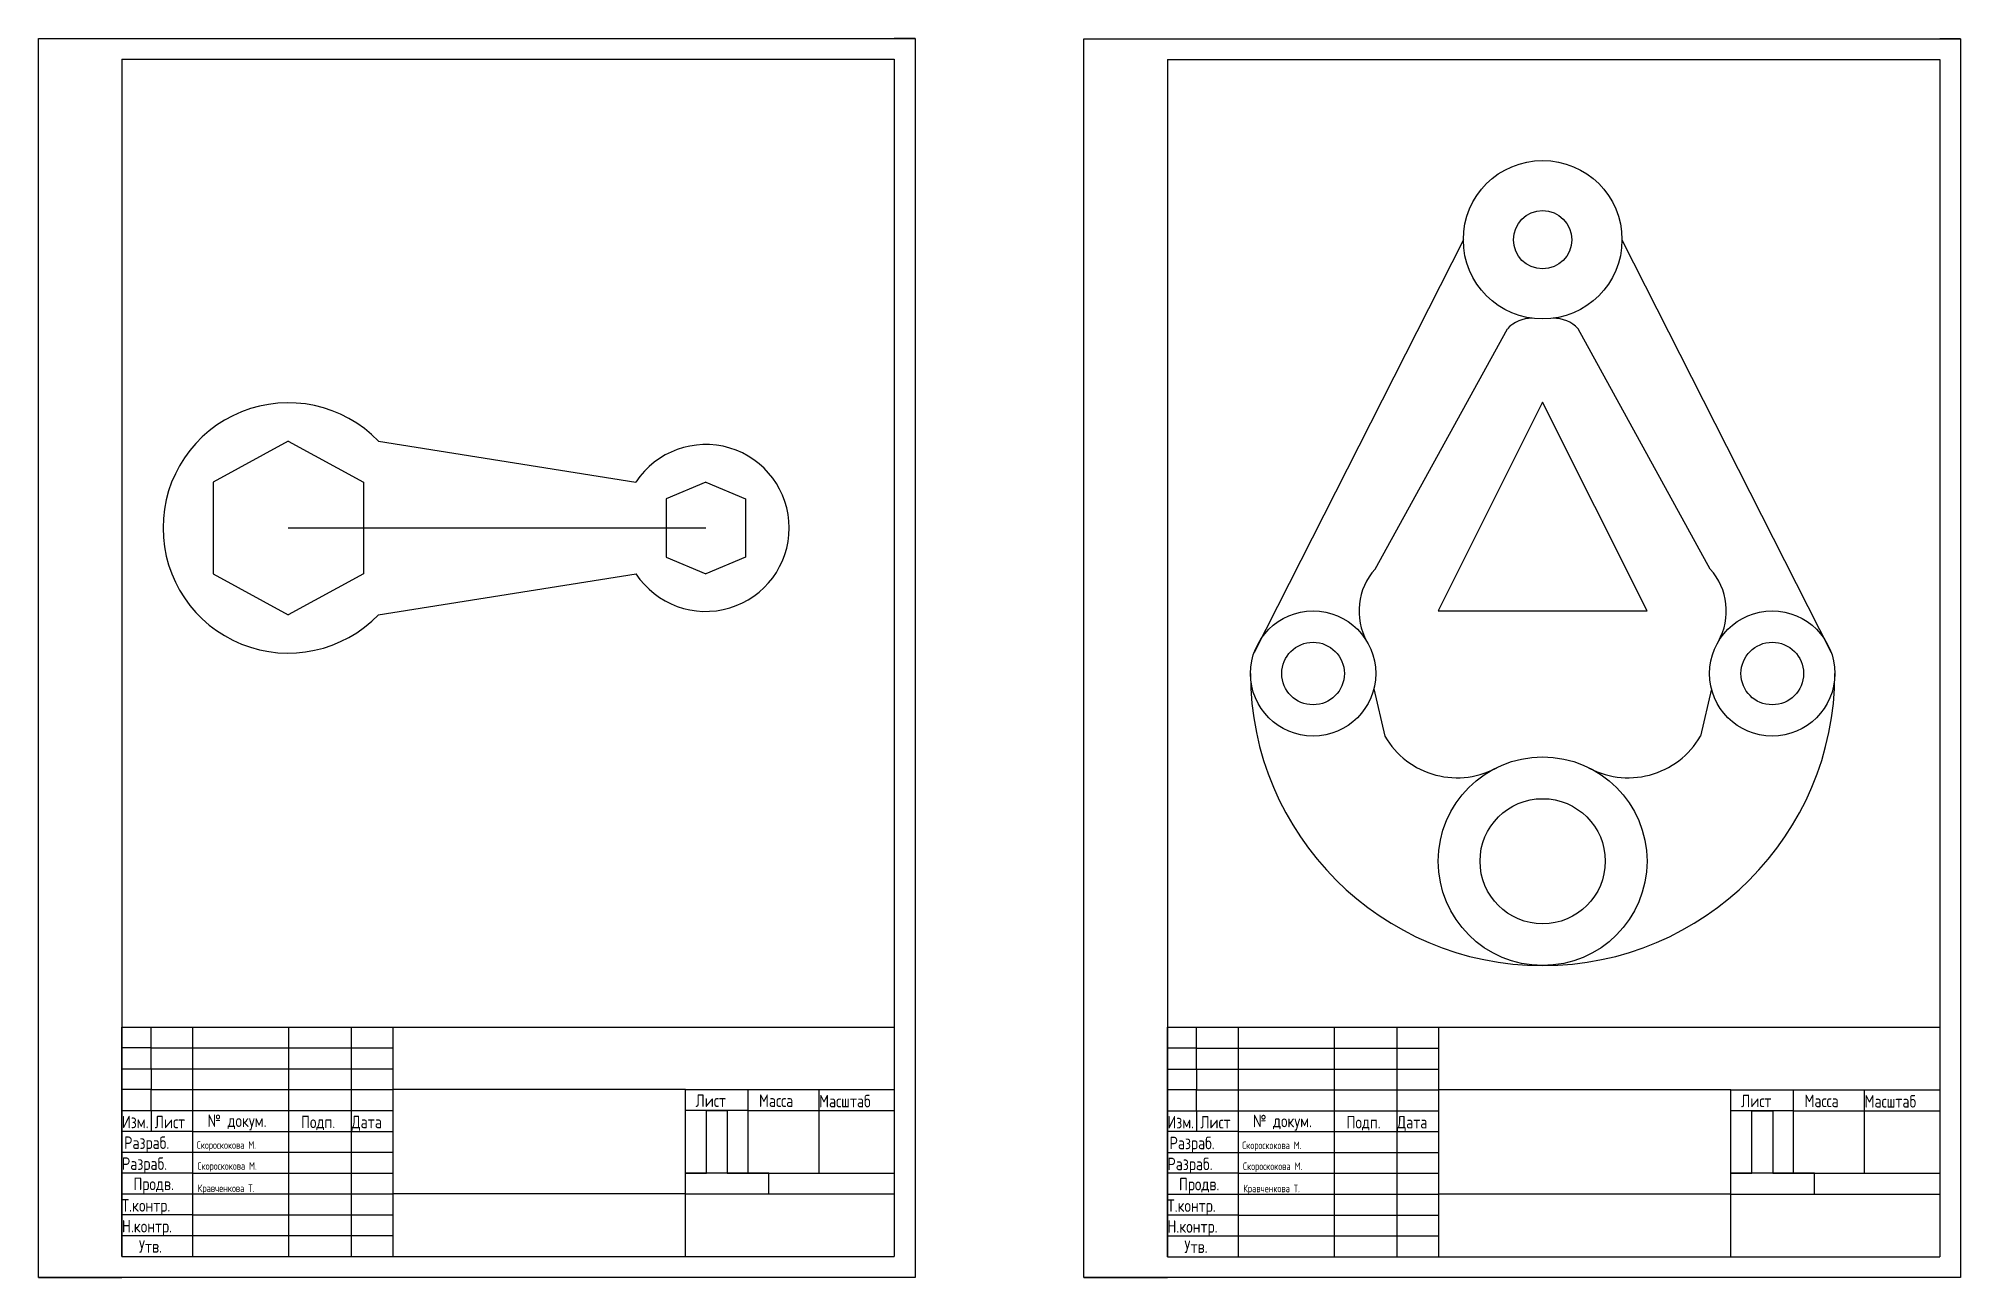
# Model space of a CAD drawing. Header units: millimetres. Extents: x 50 to 510, y 50 to 347.
import ezdxf

# ---------------------------------------------------------------- set-up
doc = ezdxf.new("R2010")
doc.units = ezdxf.units.MM
doc.styles.add('ГОСТ 2.304', font='CS_Gost2304.shx')

msp = doc.modelspace()

# ---------------------------------------------------------------- linework, layer by layer
at = {"ltscale": 100}
for p, q in [((49.7, 50.18), (49.7, 347.18)), ((49.7, 347.18), (259.7, 347.18)), ((49.7, 347.18), (69.7, 347.18)), ((259.7, 347.18), (254.7, 347.18)), ((259.7, 347.18), (259.7, 50.18)), ((300.15, 50.12), (300.15, 347.12)), ((300.15, 347.12), (510.15, 347.12)), ((300.15, 347.12), (320.15, 347.12)), ((510.15, 347.12), (505.15, 347.12)), ((510.15, 347.12), (510.15, 50.12)), ((69.7, 342.18), (254.7, 342.18)), ((69.7, 342.18), (69.7, 55.18)), ((254.7, 342.18), (254.7, 55.18)), ((320.15, 342.12), (505.15, 342.12)), ((320.15, 342.12), (320.15, 55.12)), ((505.15, 342.12), (505.15, 55.12)), ((391.04, 298.93), (340.9, 199.94)), ((429.04, 298.93), (479.17, 199.94)), ((369.89, 219.97), (401.6, 277.59)), ((450.18, 219.97), (418.52, 277.59)), ((410.04, 260), (385.04, 209.93)), ((435.04, 209.93), (410.04, 260)), ((109.54, 250.63), (91.54, 240.83)), ((109.54, 250.63), (127.54, 240.83)), ((131.16, 250.63), (192.84, 240.83)), ((91.54, 240.83), (91.54, 218.83)), ((127.54, 240.83), (127.54, 218.83)), ((209.54, 240.83), (200.04, 236.83)), ((209.54, 240.83), (219.04, 236.83)), ((200.04, 236.83), (200.04, 222.83)), ((219.04, 236.83), (219.04, 222.83)), ((109.54, 229.83), (209.54, 229.83)), ((200.04, 222.83), (209.54, 218.83)), ((219.04, 222.83), (209.54, 218.83)), ((91.54, 218.83), (109.54, 209.03)), ((127.54, 218.83), (109.54, 209.03)), ((131.11, 209.03), (192.86, 218.83)), ((385.04, 209.93), (435.04, 209.93)), ((369.58, 191.26), (372.23, 179.9)), ((450.49, 191.26), (447.84, 179.9)), ((69.7, 55.18), (69.7, 110.18)), ((69.7, 110.18), (254.7, 110.18)), ((76.7, 105.18), (76.7, 110.18)), ((86.7, 55.18), (86.7, 110.18)), ((109.7, 55.18), (109.7, 110.18)), ((124.7, 55.18), (124.7, 110.18)), ((134.7, 55.18), (134.7, 110.18)), ((320.15, 55.12), (320.15, 110.12)), ((320.15, 110.12), (505.15, 110.12)), ((327.15, 105.12), (327.15, 110.12)), ((337.15, 55.12), (337.15, 110.12)), ((360.15, 55.12), (360.15, 110.12)), ((375.15, 55.12), (375.15, 110.12)), ((385.15, 55.12), (385.15, 110.12)), ((76.7, 105.18), (69.7, 105.18)), ((76.7, 100.18), (76.7, 105.18)), ((76.7, 105.18), (86.7, 105.18)), ((86.7, 105.18), (109.7, 105.18)), ((109.7, 105.18), (124.7, 105.18)), ((124.7, 105.18), (134.7, 105.18)), ((327.15, 105.12), (320.15, 105.12)), ((327.15, 100.12), (327.15, 105.12)), ((327.15, 105.12), (337.15, 105.12)), ((337.15, 105.12), (360.15, 105.12)), ((360.15, 105.12), (375.15, 105.12)), ((375.15, 105.12), (385.15, 105.12)), ((69.7, 95.18), (69.7, 100.18)), ((69.7, 100.18), (76.7, 100.18)), ((76.7, 100.18), (76.7, 95.18)), ((76.7, 100.18), (86.7, 100.18)), ((86.7, 100.18), (109.7, 100.18)), ((109.7, 100.18), (124.7, 100.18)), ((124.7, 100.18), (134.7, 100.18)), ((320.15, 95.12), (320.15, 100.12)), ((320.15, 100.12), (327.15, 100.12)), ((327.15, 100.12), (327.15, 95.12)), ((327.15, 100.12), (337.15, 100.12)), ((337.15, 100.12), (360.15, 100.12)), ((360.15, 100.12), (375.15, 100.12)), ((375.15, 100.12), (385.15, 100.12)), ((76.7, 95.18), (69.7, 95.18)), ((76.7, 90.18), (76.7, 95.18)), ((76.7, 95.18), (86.7, 95.18)), ((86.7, 95.18), (109.7, 95.18)), ((109.7, 95.18), (124.7, 95.18)), ((124.7, 95.18), (134.7, 95.18)), ((204.7, 95.18), (134.7, 95.18)), ((204.7, 70.18), (204.7, 95.18)), ((204.7, 95.18), (254.7, 95.18)), ((219.7, 90.18), (219.7, 95.18)), ((236.7, 90.18), (236.7, 95.18)), ((327.15, 95.12), (320.15, 95.12)), ((327.15, 90.12), (327.15, 95.12)), ((327.15, 95.12), (337.15, 95.12)), ((337.15, 95.12), (360.15, 95.12)), ((360.15, 95.12), (375.15, 95.12)), ((375.15, 95.12), (385.15, 95.12)), ((455.15, 95.12), (385.15, 95.12)), ((455.15, 70.12), (455.15, 95.12)), ((455.15, 95.12), (505.15, 95.12)), ((470.15, 90.12), (470.15, 95.12)), ((487.15, 90.12), (487.15, 95.12)), ((69.7, 85.18), (69.7, 90.18)), ((69.7, 90.18), (76.7, 90.18)), ((76.7, 90.18), (76.7, 85.18)), ((76.7, 90.18), (86.7, 90.18)), ((86.7, 90.18), (109.7, 90.18)), ((109.7, 90.18), (124.7, 90.18)), ((124.7, 90.18), (134.7, 90.18)), ((219.7, 90.18), (204.7, 90.18)), ((209.7, 75.18), (209.7, 90.18)), ((209.7, 90.18), (214.7, 90.18)), ((214.7, 90.18), (214.7, 75.18)), ((219.7, 75.18), (219.7, 90.18)), ((219.7, 90.18), (236.7, 90.18)), ((236.7, 75.18), (236.7, 90.18)), ((236.7, 90.18), (254.7, 90.18)), ((320.15, 85.12), (320.15, 90.12)), ((320.15, 90.12), (327.15, 90.12)), ((327.15, 90.12), (327.15, 85.12)), ((327.15, 90.12), (337.15, 90.12)), ((337.15, 90.12), (360.15, 90.12)), ((360.15, 90.12), (375.15, 90.12)), ((375.15, 90.12), (385.15, 90.12)), ((470.15, 90.12), (455.15, 90.12)), ((460.15, 75.12), (460.15, 90.12)), ((460.15, 90.12), (465.15, 90.12)), ((465.15, 90.12), (465.15, 75.12)), ((470.15, 75.12), (470.15, 90.12)), ((470.15, 90.12), (487.15, 90.12)), ((487.15, 75.12), (487.15, 90.12)), ((487.15, 90.12), (505.15, 90.12)), ((86.7, 85.18), (69.7, 85.18)), ((86.7, 80.18), (86.7, 85.18)), ((86.7, 85.18), (109.7, 85.18)), ((109.7, 85.18), (124.7, 85.18)), ((124.7, 85.18), (134.7, 85.18)), ((337.15, 85.12), (320.15, 85.12)), ((337.15, 80.12), (337.15, 85.12)), ((337.15, 85.12), (360.15, 85.12)), ((360.15, 85.12), (375.15, 85.12)), ((375.15, 85.12), (385.15, 85.12)), ((69.7, 75.18), (69.7, 80.18)), ((69.7, 80.18), (86.7, 80.18)), ((86.7, 80.18), (109.7, 80.18)), ((109.7, 80.18), (124.7, 80.18)), ((124.7, 80.18), (134.7, 80.18)), ((320.15, 75.12), (320.15, 80.12)), ((320.15, 80.12), (337.15, 80.12)), ((337.15, 80.12), (360.15, 80.12)), ((360.15, 80.12), (375.15, 80.12)), ((375.15, 80.12), (385.15, 80.12)), ((86.7, 75.18), (69.7, 75.18)), ((86.7, 70.18), (86.7, 75.18)), ((86.7, 75.18), (109.7, 75.18)), ((109.7, 75.18), (124.7, 75.18)), ((124.7, 75.18), (134.7, 75.18)), ((224.7, 75.18), (204.7, 75.18)), ((204.7, 75.18), (209.7, 75.18)), ((214.7, 75.18), (219.7, 75.18)), ((219.7, 75.18), (236.7, 75.18)), ((224.7, 70.18), (224.7, 75.18)), ((224.7, 75.18), (254.7, 75.18)), ((337.15, 75.12), (320.15, 75.12)), ((337.15, 70.12), (337.15, 75.12)), ((337.15, 75.12), (360.15, 75.12)), ((360.15, 75.12), (375.15, 75.12)), ((375.15, 75.12), (385.15, 75.12)), ((475.15, 75.12), (455.15, 75.12)), ((455.15, 75.12), (460.15, 75.12)), ((465.15, 75.12), (470.15, 75.12)), ((470.15, 75.12), (487.15, 75.12)), ((475.15, 70.12), (475.15, 75.12)), ((475.15, 75.12), (505.15, 75.12)), ((69.7, 65.18), (69.7, 70.18)), ((69.7, 70.18), (86.7, 70.18)), ((86.7, 70.18), (109.7, 70.18)), ((109.7, 70.18), (124.7, 70.18)), ((124.7, 70.18), (134.7, 70.18)), ((204.7, 70.18), (134.7, 70.18)), ((204.7, 55.18), (204.7, 70.18)), ((204.7, 70.18), (254.7, 70.18)), ((204.7, 70.18), (224.7, 70.18)), ((320.15, 65.12), (320.15, 70.12)), ((320.15, 70.12), (337.15, 70.12)), ((337.15, 70.12), (360.15, 70.12)), ((360.15, 70.12), (375.15, 70.12)), ((375.15, 70.12), (385.15, 70.12)), ((455.15, 70.12), (385.15, 70.12)), ((455.15, 55.12), (455.15, 70.12)), ((455.15, 70.12), (505.15, 70.12)), ((455.15, 70.12), (475.15, 70.12)), ((86.7, 65.18), (69.7, 65.18)), ((86.7, 60.18), (86.7, 65.18)), ((86.7, 65.18), (109.7, 65.18)), ((109.7, 65.18), (124.7, 65.18)), ((124.7, 65.18), (134.7, 65.18)), ((337.15, 65.12), (320.15, 65.12)), ((337.15, 60.12), (337.15, 65.12)), ((337.15, 65.12), (360.15, 65.12)), ((360.15, 65.12), (375.15, 65.12)), ((375.15, 65.12), (385.15, 65.12)), ((69.7, 55.18), (69.7, 60.18)), ((69.7, 60.18), (86.7, 60.18)), ((86.7, 60.18), (109.7, 60.18)), ((109.7, 60.18), (124.7, 60.18)), ((124.7, 60.18), (134.7, 60.18)), ((320.15, 55.12), (320.15, 60.12)), ((320.15, 60.12), (337.15, 60.12)), ((337.15, 60.12), (360.15, 60.12)), ((360.15, 60.12), (375.15, 60.12)), ((375.15, 60.12), (385.15, 60.12)), ((69.7, 55.18), (254.7, 55.18)), ((69.7, 55.18), (86.7, 55.18)), ((86.7, 55.18), (109.7, 55.18)), ((109.7, 55.18), (124.7, 55.18)), ((124.7, 55.18), (134.7, 55.18)), ((134.7, 55.18), (204.7, 55.18)), ((320.15, 55.12), (505.15, 55.12)), ((320.15, 55.12), (337.15, 55.12)), ((337.15, 55.12), (360.15, 55.12)), ((360.15, 55.12), (375.15, 55.12)), ((375.15, 55.12), (385.15, 55.12)), ((385.15, 55.12), (455.15, 55.12)), ((259.7, 50.18), (49.7, 50.18)), ((49.7, 50.18), (69.7, 50.18)), ((259.7, 50.18), (254.7, 50.18)), ((510.15, 50.12), (300.15, 50.12)), ((300.15, 50.12), (320.15, 50.12)), ((510.15, 50.12), (505.15, 50.12))]:
    msp.add_line(p, q, dxfattribs=at)
for centre, radius in [((410.04, 298.93), 19), ((410.04, 298.93), 7), ((355.04, 194.93), 15), ((465.04, 194.93), 15), ((355.04, 194.93), 7.5), ((465.04, 194.93), 7.5), ((410.04, 149.93), 25), ((410.04, 149.93), 15)]:
    msp.add_circle(centre, radius, dxfattribs=at)
for centre, radius, start, end in [((407.41, 272.1), 8, 89.2301, 136.5863), ((412.71, 272.1), 8, 43.4137, 91.1477), ((109.54, 229.83), 30, 43.8946, 316.1278), ((209.54, 229.83), 20, 213.3776, 146.6224), ((381.04, 209.93), 15, 137.9714, 209.1537), ((439.04, 209.93), 15, 330.8463, 42.0286), ((410.04, 194.93), 70, 180, 0), ((389.54, 189.93), 20, 210.0862, 300.2391), ((430.54, 189.93), 20, 239.7609, 329.9138)]:
    msp.add_arc(centre, radius, start, end, dxfattribs=at)

# ---------------------------------------------------------------- texts
at = {"ltscale": 100, "width": 100, "attachment_point": 1, "style": 'ГОСТ 2.304'}
for s, insert, char_height in [('Лист', (207.11, 94.03), 3), ('Масса', (222.31, 94.03), 3), ('Масштаб', (236.7, 93.93), 3), ('Лист', (457.57, 93.97), 3), ('Масса', (472.76, 93.97), 3), ('Масштаб', (487.15, 93.87), 3), ('Изм.', (69.7, 88.93), 3), ('Лист', (77.57, 88.92), 3), ('№ докум.', (90.18, 89.22), 3), ('Подп.', (112.6, 88.93), 3), ('Дата', (124.7, 88.93), 3), ('Изм.', (320.15, 88.87), 3), ('Лист', (328.02, 88.86), 3), ('№ докум.', (340.63, 89.16), 3), ('Подп.', (363.05, 88.87), 3), ('Дата', (375.15, 88.87), 3), ('Разраб.', (70.22, 83.95), 3), ('Разраб.', (320.67, 83.89), 3), ('Разраб.', (69.7, 78.93), 3), ('Скороскокова М.', (87.61, 82.8), 1.8), ('Разраб.', (320.15, 78.87), 3), ('Скороскокова М.', (338.06, 82.74), 1.8), ('Продв.', (72.45, 74.08), 3), ('Скороскокова М.', (87.79, 77.78), 1.8), ('Продв.', (322.91, 74.02), 3), ('Скороскокова М.', (338.25, 77.72), 1.8), ('Кравченкова Т.', (87.85, 72.45), 1.8), ('Кравченкова Т.', (338.3, 72.38), 1.8), ('Т.контр.', (69.7, 68.93), 3), ('Т.контр.', (320.15, 68.87), 3), ('Н.контр.', (69.7, 63.93), 3), ('Н.контр.', (320.15, 63.87), 3), ('Утв.', (73.76, 59.08), 3), ('Утв.', (324.21, 59.02), 3)]:
    msp.add_mtext(s, dxfattribs=dict(at, insert=insert, char_height=char_height))

doc.saveas('drawing.dxf')
